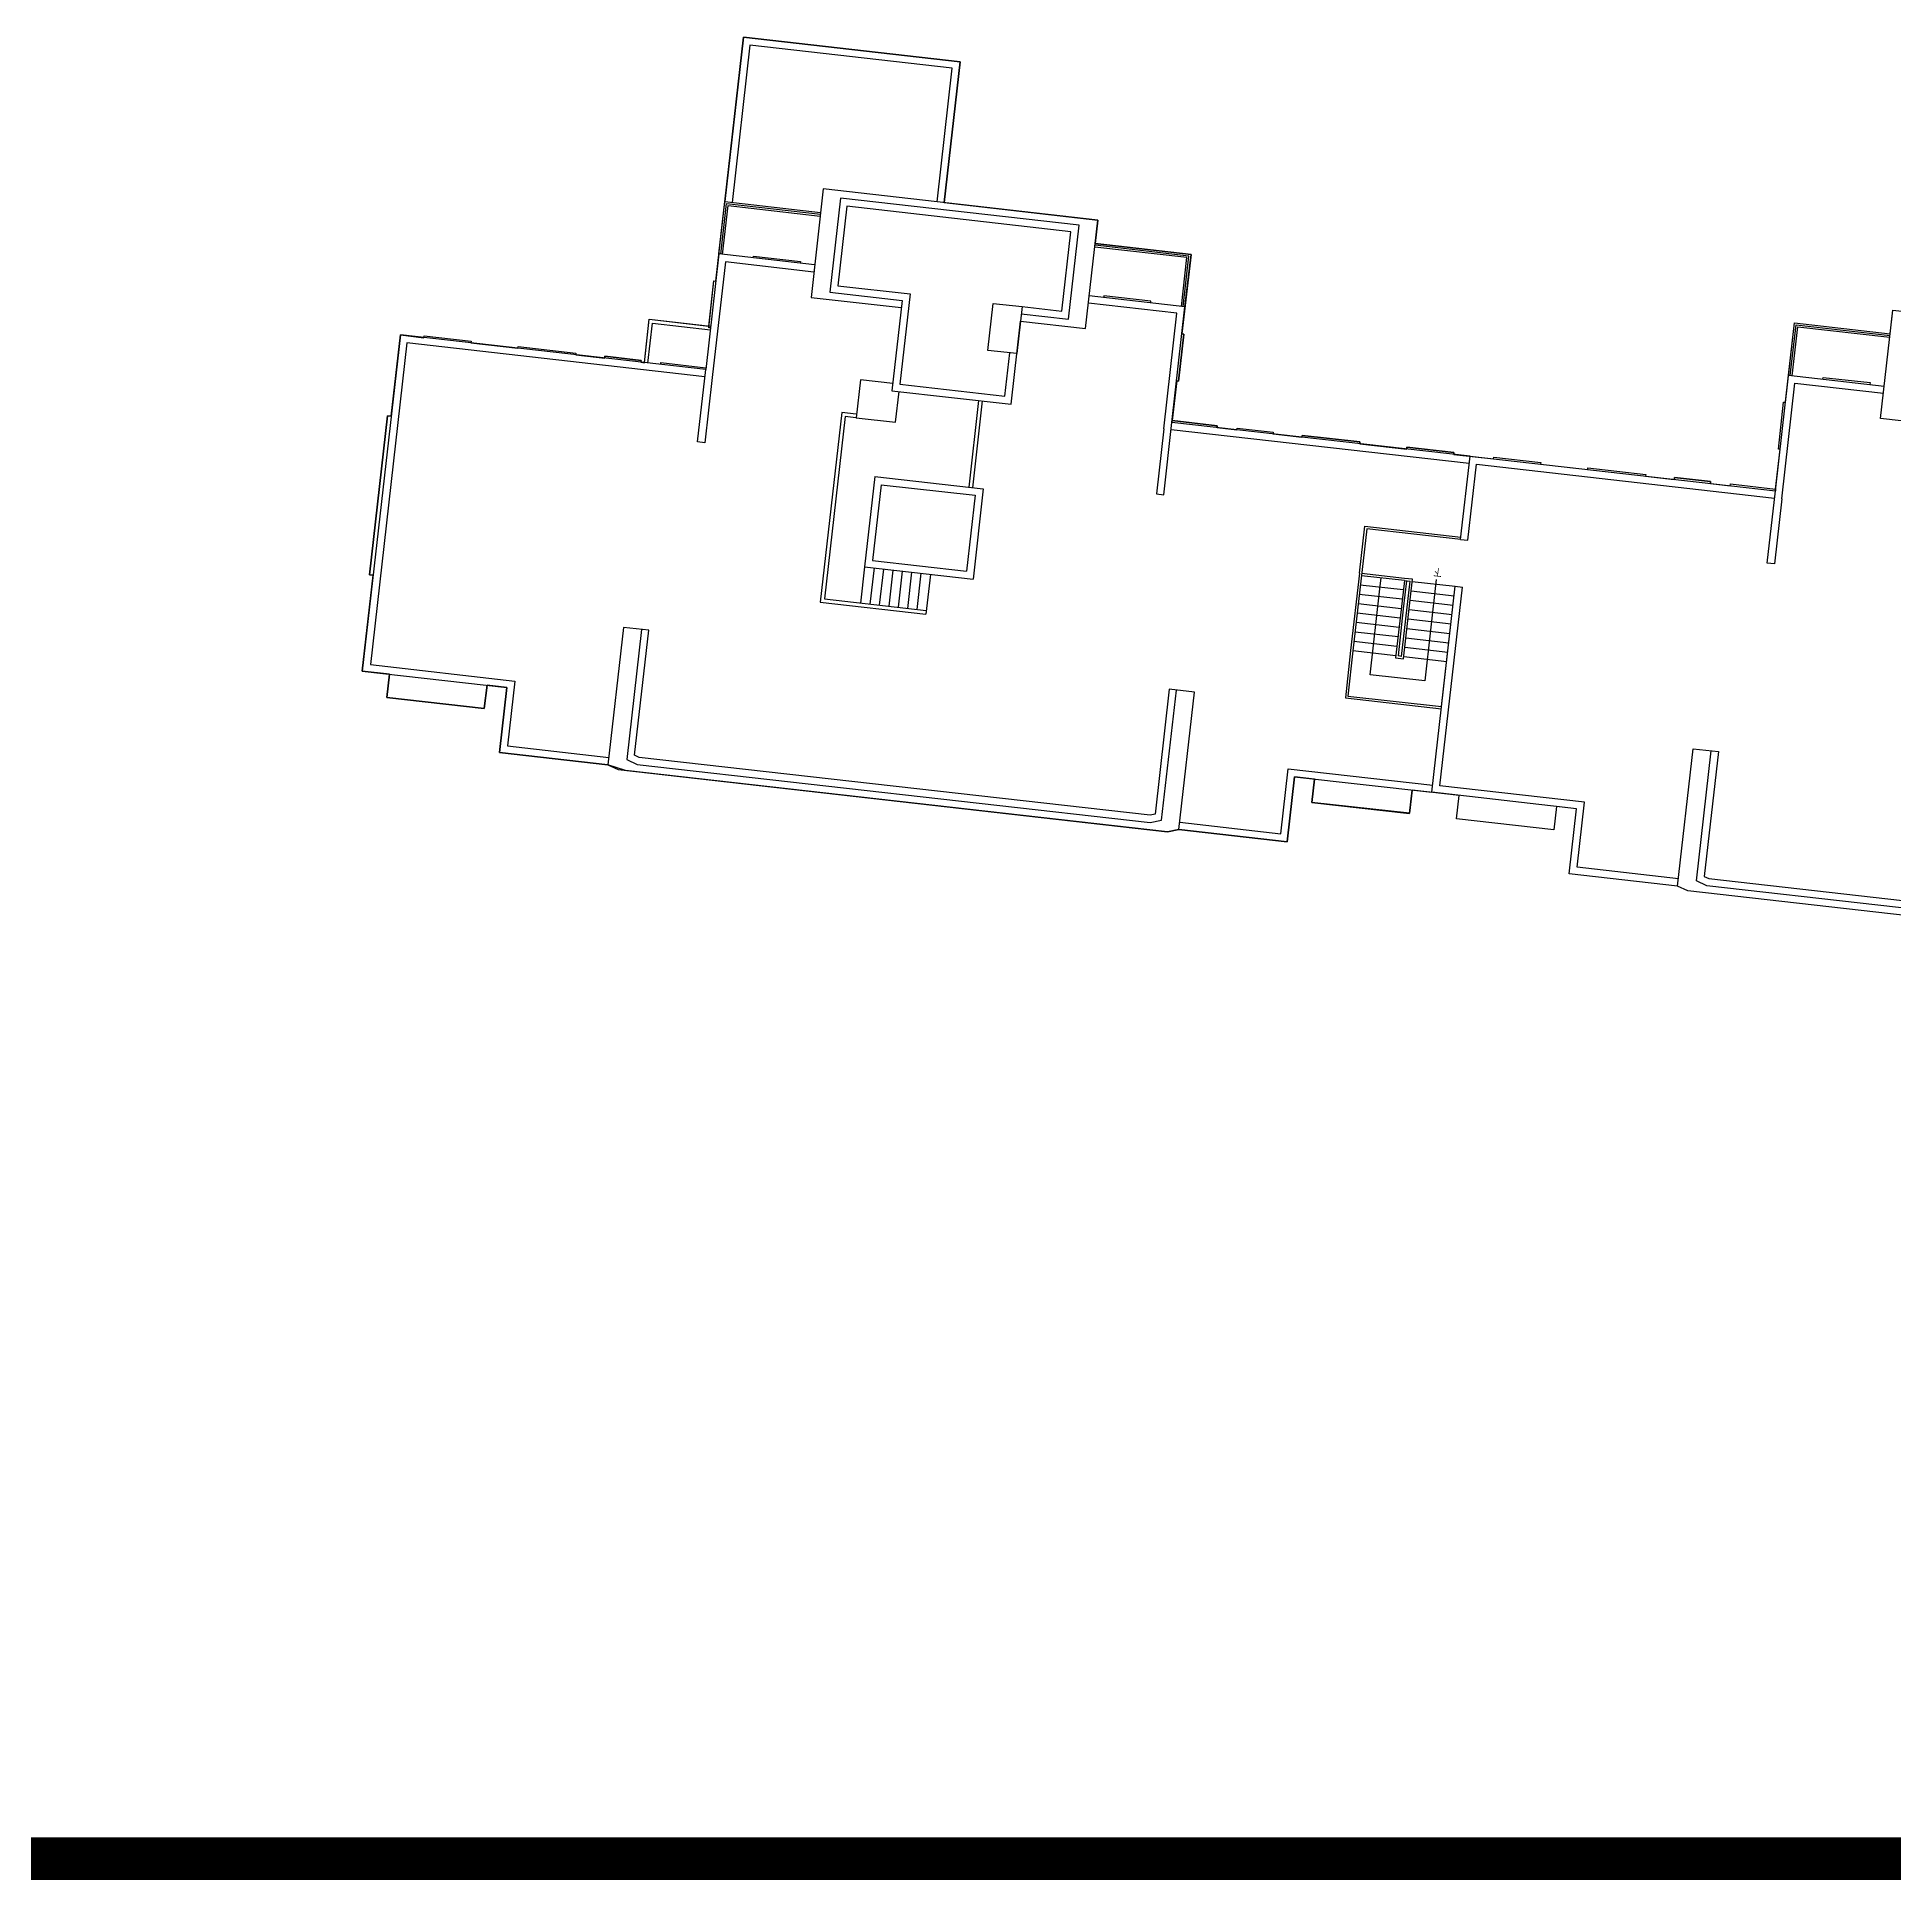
# Model space of a CAD drawing. Extents: x -59851 to 653804, y -249523 to 437614.
# Drawn here: x 392020 to 394319, y 405012 to 407292 of the extents above; entities that cross this region are included whole.
import ezdxf
from ezdxf.enums import TextEntityAlignment as Align

# ---------------------------------------------------------------- set-up
doc = ezdxf.new("R2010")
doc.units = 0
doc.header["$LTSCALE"] = 1000
doc.header["$MEASUREMENT"] = 0
for name, color, linetype in [('1#内审修改版_1_1_2236$0$LABEL_PM', 7, 'Continuous'), ('LABEL_FIXBOX_PM', 7, 'Continuous'), ('LABEL_TXT_PM', 1, 'Continuous')]:
    doc.layers.add(name, color=color, linetype=linetype)
doc.styles.add('2015G34小桃园地块总图20160503$0$16.04.01 1#2#更新屋顶平面_t3$0$HB-NORM-35M', font='', dxfattribs={"width": 0.8})
doc.styles.add('LABEL_TXT_PM', font='pm_njadri_romans1.shx', dxfattribs={"width": 0.7, "bigfont": 'pm_njadri_hztxt.shx'})
doc.styles.get('2015G34小桃园地块总图20160503$0$16.04.01 1#2#更新屋顶平面_t3$0$HB-NORM-35M').set_extended_font_data('SimSun')

# ---------------------------------------------------------------- blocks, each defined once
blk = doc.blocks.new('PMSheet_A1_20150113_5-3892016032414355901')
at = {"layer": 'LABEL_FIXBOX_PM', "const_width": 0.35}
blk.add_lwpolyline([(751, 377), (831, 377)], dxfattribs=at)
at = {"layer": 'LABEL_TXT_PM', "style": 'LABEL_TXT_PM'}
for tag, height, width, p in [('修改图应说明理由', 4.5, 0.7, (788.353, 468.8)), ('出图章签名', 4.5, 0.7, (759.458, 338.088)), ('建设单位_U01', 4.5, 0.7, (800.9, 212.141)), ('建设单位', 4.5, 0.7, (800.9, 210.197)), ('建设单位_D01', 4.5, 0.7, (800.9, 207.403)), ('项目名称_U01', 4.5, 0.7, (800.9, 200.423)), ('项目名称', 4.5, 0.7, (800.9, 198.194)), ('项目名称_D01', 4.5, 0.7, (800.9, 195.297)), ('设计编号', 4.5, 0.6, (780.758, 187.897)), ('分项号', 4.5, 0.6, (820.258, 187.997)), ('项目经理签名', 4.5, 0.7, (810.177, 172.265)), ('项目经理', 4.5, 0.7, (780.258, 171.997)), ('审定签名', 4.5, 0.7, (810.177, 164.165)), ('审定', 4.5, 0.7, (780.258, 163.897)), ('审核签名', 4.5, 0.7, (810.177, 156.265)), ('审核', 4.5, 0.7, (780.258, 155.997)), ('项目负责签名', 4.5, 0.7, (810.177, 148.265)), ('项目负责', 4.5, 0.7, (780.258, 147.997)), ('专业负责签名', 4.5, 0.7, (810.177, 140.265)), ('专业负责', 4.5, 0.7, (780.258, 139.997)), ('校对签名', 4.5, 0.7, (810.177, 132.165)), ('校对', 4.5, 0.7, (780.258, 131.897)), ('设计签名', 4.5, 0.7, (810.177, 124.265)), ('设计', 4.5, 0.7, (780.258, 123.997)), ('绘制签名', 4.5, 0.7, (810.177, 116.165)), ('绘制', 4.5, 0.7, (780.258, 115.897)), ('方案_01签名', 4.5, 0.7, (810.177, 96.165)), ('方案_01', 4.5, 0.7, (780.258, 95.897)), ('方案_02签名', 4.5, 0.7, (810.177, 88.165)), ('方案_02', 4.5, 0.7, (780.258, 87.897)), ('方案_03签名', 4.5, 0.7, (810.205, 80.165)), ('方案_03', 4.5, 0.7, (780.286, 79.897)), ('方案_04签名', 4.5, 0.7, (810.177, 72.165)), ('方案_04', 4.5, 0.7, (780.258, 71.897)), ('图名_U02', 4.5, 0.7, (790.5, 60.2)), ('图名_U01', 4.5, 0.7, (790.5, 54.2)), ('图名', 4.5, 0.7, (790.5, 47.955)), ('图名_D01', 4.5, 0.7, (790.5, 42.4)), ('图名_D02', 4.5, 0.7, (790.5, 37)), ('图档号', 3.5, 0.7, (781.1, 20.953)), ('日期', 3.5, 0.7, (801.067, 20.953)), ('版本号', 3.5, 0.7, (820.267, 20.953)), ('图号', 3.5, 0.7, (760.967, 20.953))]:
    blk.add_attdef(tag, text='', height=height, dxfattribs=dict(at, width=width)).set_placement(p, align=Align.CENTER)
blk = doc.blocks.new('1#内审修改版_1_1_2236$0$A$C00DD019C')
at = {"extrusion": (0.000361065, 0.001473, 0.999999)}
for p, q in [((3968.8, 1496.7, -0.2), (3959, 1410, -0.1)), ((3724.7, 1436.5, 0), (3729, 1474.7, -0.1)), ((4073.5, 1397, -0.1), (4082.6, 1476.8, -0.2)), ((3928.7, 1420.4, -0.1), (3924.6, 1384, 0)), ((3959.8, 1416.9, -0.1), (3928.7, 1420.4, -0.1)), ((3959, 1410, -0.1), (4073.5, 1397, -0.1)), ((3962.6, 1379.7, 0), (3965.9, 1409.2, -0.1)), ((4042.3, 1400.5, -0.1), (4032.8, 1317.2, 0)), ((4045.7, 1400.1, -0.1), (4036.3, 1316.8, 0)), ((3910.9, 1389.1, 0), (3890.2, 1206.8, 0.2)), ((3914, 1385.2, 0), (3894.1, 1209.9, 0.2)), ((3924.8, 1387.5, 0), (3910.9, 1389.1, 0)), ((3924.4, 1384, 0), (3914, 1385.2, 0)), ((3924.6, 1384, 0), (3962.6, 1379.7, 0)), ((3942.6, 1327.5, 0.1), (3932.7, 1240.7, 0.2)), ((3942.6, 1327.5, 0.1), (4046.7, 1315.7, 0)), ((3948.7, 1319.7, 0.1), (3940.5, 1246.9, 0.2)), ((3948.7, 1319.7, 0.1), (4039, 1309.5, 0)), ((4039, 1309.5, 0), (4030.7, 1236.6, 0.2)), ((4046.7, 1315.7, 0), (4036.9, 1228.9, 0.2)), ((4408.1, 1234.6, 0), (4413.2, 1279.7, 0)), ((4413.2, 1279.7, 0), (4505.5, 1269.3, -0.1)), ((4505.2, 1267.2, -0.1), (4512.2, 1266.4, -0.1)), ((3932.7, 1240.7, 0.2), (3928.8, 1206, 0.2)), ((3932.7, 1240.7, 0.2), (4036.9, 1228.9, 0.2)), ((3941.8, 1239.7, 0.2), (3937.8, 1205, 0.2)), ((3940.5, 1246.9, 0.2), (4030.7, 1236.6, 0.2)), ((3950.8, 1238.7, 0.2), (3946.9, 1203.9, 0.2)), ((3959.8, 1237.6, 0.2), (3955.9, 1202.9, 0.2)), ((3968.8, 1236.6, 0.2), (3964.9, 1201.9, 0.2)), ((3977.9, 1235.6, 0.2), (3973.9, 1200.9, 0.2)), ((3986.9, 1234.6, 0.2), (3983, 1199.9, 0.2)), ((3995.9, 1233.5, 0.2), (3991.6, 1195.4, 0.2)), ((4451.2, 1227.6, 0), (4409.9, 1232.3, 0)), ((4451.4, 1229.7, 0), (4410.1, 1234.4, 0)), ((4449.2, 1209.6, 0), (4407.9, 1214.2, 0)), ((4450.2, 1218.6, 0), (4408.9, 1223.3, 0)), ((4451.2, 1227.6, 0), (4448.1, 1199.8, 0.1)), ((4448.6, 1154.8, 0.1), (4456.8, 1227, 0)), ((4453.3, 1227.4, 0), (4450.2, 1200.3, 0.1)), ((4450.4, 1152.5, 0.1), (4459.1, 1228.8, 0)), ((4451.2, 1227.6, 0), (4456.8, 1227, 0)), ((4459.1, 1228.8, 0), (4451.4, 1229.7, 0)), ((4457.8, 1217.7, 0), (4499.1, 1213, 0)), ((4458.8, 1226.7, 0), (4500.1, 1222.1, 0)), ((4500.1, 1222.1, 0), (4507.1, 1221.3, 0)), ((3890.2, 1206.8, 0.2), (3991.6, 1195.4, 0.2)), ((3894.1, 1209.9, 0.2), (3992, 1198.8, 0.2)), ((4447.1, 1191.5, 0.1), (4405.8, 1196.2, 0.1)), ((4448.1, 1200.5, 0.1), (4406.8, 1205.2, 0.1)), ((4448.1, 1199.8, 0.1), (4442.8, 1153.3, 0.1)), ((4450.2, 1200.3, 0.1), (4445.1, 1155.2, 0.1)), ((4455.8, 1199.7, 0.1), (4497.1, 1195, 0)), ((4456.8, 1208.7, 0), (4498.1, 1204, 0)), ((4445.1, 1173.5, 0.1), (4403.8, 1178.2, 0.1)), ((4446.1, 1182.5, 0.1), (4404.8, 1187.2, 0.1)), ((4453.7, 1181.6, 0.1), (4495, 1176.9, 0.1)), ((4454.7, 1190.7, 0.1), (4496, 1186, 0.1)), ((4443, 1155.4, 0.1), (4401.7, 1160.1, 0.1)), ((4444, 1164.4, 0.1), (4402.7, 1169.1, 0.1)), ((4451.7, 1163.6, 0.1), (4493, 1158.9, 0.1)), ((4452.7, 1172.6, 0.1), (4494, 1167.9, 0.1)), ((4442.8, 1153.3, 0.1), (4450.4, 1152.5, 0.1)), ((4448.6, 1154.8, 0.1), (4445.1, 1155.2, 0.1)), ((4450.7, 1154.6, 0.1), (4492, 1149.9, 0.1))]:
    blk.add_line(p, q, dxfattribs=at)
at = {"color": 0}
blk.add_line((9314.7, 0), (0, 0), dxfattribs=at)
at = {"elevation": 0.5}
blk.add_lwpolyline([(5251.1, 869.7), (4723.6, 929.6), (4713.6, 934.2), (4609.4, 946), (4616.5, 1008.5), (4597.4, 1010.7), (4594.9, 988.1), (4501.2, 998.7), (4503.7, 1021.3), (4458.6, 1026.4), (4456.1, 1004.1), (4362.3, 1014.5), (4364.9, 1037), (4345.8, 1039.2), (4338.7, 976.7), (4234.6, 988.5), (4223.8, 986.2), (3703.2, 1045.3), (3686.2, 1050.7), (3582.1, 1062.5), (3589.2, 1125), (3570.1, 1127.1), (3567.5, 1104.6), (3473.8, 1115.2), (3476.4, 1137.8), (3450.3, 1140.7), (3460.8, 1232.7), (3457.3, 1233.1), (3474.6, 1385.8), (3478.1, 1385.4), (3486.9, 1463.5), (3509.5, 1460.9), (3509.7, 1462.7), (3554.8, 1457.6), (3554.6, 1455.8), (3599.7, 1450.7), (3599.9, 1452.4), (3655.5, 1446.1), (3655.3, 1444.4), (3683.1, 1441.3), (3683.3, 1443), (3718, 1439.1), (3717.8, 1437.3), (3721.2, 1436.9), (3725.9, 1478.6), (3783.2, 1472.1), (3788.1, 1515.5), (3789.8, 1515.3), (3816.4, 1749.6), (4024.7, 1725.9), (4009.3, 1590.6), (4156.8, 1573.9), (4154.3, 1551.3), (4246.3, 1540.9), (4237.6, 1464.5), (4239.3, 1464.3), (4234.2, 1419.2), (4232.5, 1419.4), (4228.2, 1381.2), (4271.5, 1376.3), (4271.3, 1374.6), (4290.4, 1372.4), (4290.6, 1374.1), (4325.3, 1370.2), (4325.1, 1368.5), (4352.7, 1365.3), (4352.9, 1367.1), (4408.5, 1360.8), (4408.3, 1359), (4453.5, 1353.9), (4453.7, 1355.6), (4498.8, 1350.5), (4498.6, 1348.8), (4536.9, 1344.5), (4537.1, 1346.2), (4582.2, 1341.1), (4582, 1339.3), (4627.3, 1334.2), (4627.5, 1335.9), (4683, 1329.6), (4682.8, 1327.9), (4710.4, 1324.8), (4710.6, 1326.5), (4745.3, 1322.6), (4745.1, 1320.8), (4764.2, 1318.7), (4764.4, 1320.4), (4807.8, 1315.5), (4812.1, 1353.7), (4810.4, 1353.9), (4815.5, 1399), (4817.2, 1398.8), (4825.9, 1475.2), (4917.9, 1464.7), (4920.4, 1487.3), (5067.9, 1470.6)], dxfattribs=at)
at = {"extrusion": (0.000361065, 0.001473, 0.999999), "elevation": 3.4}
for points in [[(4009.3, 1590.6), (4024.7, 1725.9), (3816.4, 1749.6), (3798.5, 1591.6)], [(4002.4, 1591.4), (4016.9, 1719.8), (3822.6, 1741.8), (3805.5, 1590.8)], [(3792.8, 1541.3), (3798.5, 1591.6), (3890.5, 1581.2)], [(3794.6, 1541.1), (3800.1, 1589.7), (3890.3, 1579.5)], [(4082.6, 1476.8), (4145, 1469.7), (4156.8, 1573.9), (3893.1, 1603.8), (3881.3, 1499.6), (3968, 1489.8)], [(4083.3, 1483.8), (4128.5, 1478.6), (4138.7, 1568.9), (3909.6, 1594.9), (3899.4, 1504.6), (3968.8, 1496.7)], [(3796.3, 1540.9), (3801.6, 1587.8), (3890.1, 1577.7)], [(4084.1, 1490.7), (4122.3, 1486.4), (4131, 1562.7), (3915.8, 1587.1), (3907.1, 1510.8), (3976.5, 1502.9)], [(3884.8, 1530.9), (3792.8, 1541.3), (3780.2, 1430.2), (3486.9, 1463.5), (3450.3, 1140.7), (3589.2, 1125), (3582.1, 1062.5), (3686.2, 1050.7)], [(3825.8, 1537.6), (3826, 1539.3), (3871.1, 1534.2), (3870.9, 1532.5)], [(4237.1, 1490.9), (4242.4, 1537.8), (4153.9, 1547.8)], [(4238.8, 1490.7), (4244.3, 1539.3), (4154.1, 1549.6)], [(4240.5, 1490.5), (4246.3, 1540.9), (4154.3, 1551.3)], [(3884, 1523.9), (3799, 1533.6), (3786.4, 1422.5)], [(3784.7, 1470.2), (3783, 1470.4), (3788.1, 1515.5), (3789.8, 1515.3)], [(3976.5, 1502.9), (3966.7, 1416.1)], [(4514.3, 1347), (4228, 1379.5), (4240.5, 1490.5), (4148.6, 1501)], [(4207.6, 1494.3), (4207.8, 1496), (4162.7, 1501.1), (4162.5, 1499.4)], [(4220.2, 1373.3), (4220.2, 1373.3), (4232.8, 1484.4), (4147.8, 1494)], [(4971.1, 1376.1), (4908.6, 1383.2), (4920.4, 1487.3), (5184.2, 1457.4), (5172.4, 1353.2), (5085.6, 1363.1)], [(3721.2, 1436.9), (3725.9, 1478.6), (3784.9, 1471.9)], [(3724.7, 1436.5), (3729, 1474.7), (3784.6, 1468.4)], [(4232.5, 1419.4), (4234.2, 1419.2), (4239.3, 1464.3), (4237.6, 1464.5)], [(4820.2, 1424.8), (4825.9, 1475.1), (4917.9, 1464.7)], [(4821.9, 1424.6), (4827.4, 1473.2), (4917.7, 1463)], [(4823.6, 1424.4), (4829, 1471.3), (4917.5, 1461.3)], [(3779.4, 1423.3), (3493.1, 1455.8), (3458.1, 1146.9), (3596.9, 1131.1), (3589.8, 1068.7), (3687, 1057.6)], [(3509.5, 1460.9), (3509.7, 1462.7), (3554.8, 1457.6), (3554.6, 1455.8)], [(3599.7, 1450.7), (3599.9, 1452.4), (3655.5, 1446.1), (3655.3, 1444.4)], [(3966.7, 1416.1), (4067.4, 1404.7), (4072.1, 1446.4)], [(3717.8, 1437.3), (3718, 1439.1), (3683.3, 1443), (3683.1, 1441.3)], [(3736.9, 1435.2), (3737.1, 1436.9), (3780.4, 1432), (3780.2, 1430.2)], [(3786.4, 1422.5), (3779.3, 1360), (3772.4, 1360.8), (3780.2, 1430.2)], [(4505.2, 1267.2), (4514.3, 1347), (4807.6, 1313.8), (4820.2, 1424.8), (4912.1, 1414.4)], [(4813.7, 1306), (4813.7, 1306), (4826.3, 1417.1), (4911.4, 1407.5)], [(4853.1, 1421.1), (4853.3, 1422.8), (4898.5, 1417.7), (4898.3, 1416)], [(4812.1, 1353.7), (4810.4, 1353.9), (4815.5, 1399), (4817.2, 1398.8)], [(3478.1, 1385.4), (3474.6, 1385.8), (3457.3, 1233.1), (3460.8, 1232.7)], [(4220.2, 1373.3), (4213.1, 1310.8), (4220.1, 1310.1), (4228, 1379.5)], [(4271.3, 1374.6), (4271.5, 1376.3), (4228.2, 1381.2), (4228, 1379.5)], [(4290.4, 1372.4), (4290.6, 1374.1), (4325.3, 1370.2), (4325.1, 1368.5)], [(4513.5, 1340.1), (4227.2, 1372.5)], [(4408.3, 1359), (4408.5, 1360.8), (4352.9, 1367.1), (4352.7, 1365.3)], [(4498.6, 1348.8), (4498.8, 1350.5), (4453.7, 1355.6), (4453.5, 1353.9)], [(4512.2, 1266.4), (4520.4, 1339.3), (4806.8, 1306.8)], [(4536.9, 1344.5), (4537.1, 1346.2), (4582.2, 1341.1), (4582, 1339.3)], [(4627.3, 1334.2), (4627.5, 1335.9), (4683, 1329.6), (4682.8, 1327.9)], [(4745.1, 1320.8), (4745.3, 1322.6), (4710.6, 1326.5), (4710.4, 1324.8)], [(4764.2, 1318.7), (4764.4, 1320.4), (4807.8, 1315.5), (4807.6, 1313.8)], [(4813.7, 1306), (4806.6, 1243.6), (4799.7, 1244.3), (4807.6, 1313.8)], [(4505.3, 1267.2), (4415, 1277.4), (4401.7, 1160.1), (4396.8, 1116.7), (4487, 1106.5), (4500.1, 1222.1)], [(4408.1, 1234.6), (4399.6, 1160.3), (4394.5, 1114.9), (4486.8, 1104.4)], [(4481.7, 1228.7), (4470.7, 1131.2), (4418.3, 1137.1), (4427.6, 1219.7), (4428.8, 1230.1)], [(4713.6, 934.2), (4609.4, 946), (4616.5, 1008.5), (4477.7, 1024.2), (4500.1, 1222.1)], [(4714.4, 941.1), (4617.2, 952.2), (4624.3, 1014.6), (4485.4, 1030.4), (4507.1, 1221.3)], [(3718.5, 1180.6), (3704.4, 1055.7), (3714.4, 1051), (4207.2, 995.1), (4218, 997.4), (4232.2, 1122.4)], [(3476.4, 1137.8), (3473.8, 1115.2), (3567.5, 1104.6), (3570.1, 1127.1)], [(5259.6, 1005.9), (5245.4, 880.9), (5234.6, 878.6), (4741.7, 934.5), (4731.7, 939.2), (4745.9, 1064.1)], [(4234.6, 988.5), (4338.7, 976.7), (4345.8, 1039.2), (4477.7, 1024.2)], [(4235.4, 995.5), (4332.6, 984.4), (4339.7, 1046.9), (4478.5, 1031.2)], [(4364.9, 1037), (4362.3, 1014.5), (4456, 1003.8), (4458.6, 1026.4)], [(4597.4, 1010.7), (4594.9, 988.1), (4501.2, 998.7), (4503.7, 1021.3)]]:
    blk.add_lwpolyline(points, dxfattribs=at)
for points in [[(4079, 1445.6), (4051.2, 1448.7), (4056.4, 1493.8), (4084.1, 1490.7)], [(3701.2, 1182.6), (3686.2, 1050.7), (3696.2, 1046), (4223.8, 986.2), (4234.6, 988.5), (4249.6, 1120.4), (4225.3, 1123.2), (4211.7, 1003.2), (4206.9, 1002.2), (3716.3, 1057.8), (3711.9, 1059.9), (3725.5, 1179.8)], [(5276.9, 1003.9), (5262, 872), (5251.1, 869.7), (4723.6, 929.6), (4713.6, 934.2), (4728.5, 1066.1), (4752.8, 1063.3), (4739.2, 943.4), (4743.6, 941.3), (5234.2, 885.7), (5239, 886.7), (5252.6, 1006.7)]]:
    blk.add_lwpolyline(points, close=True, dxfattribs=at)
at = {"extrusion": (0.000361065, 0.001473, 0.999999), "style": '2015G34小桃园地块总图20160503$0$16.04.01 1#2#更新屋顶平面_t3$0$HB-NORM-35M', "width": 0.8}
blk.add_text('下', height=6.99, rotation=173.5313, dxfattribs=at).set_placement((4487.6, 1238.5, 3.4))

msp = doc.modelspace()

# ---------------------------------------------------------------- block references
at = {"xscale": 150, "yscale": 150, "zscale": 150}
msp.add_blockref('PMSheet_A1_20150113_5-3892016032414355901', (275327.5, 348488), dxfattribs=at)
at = {"layer": '1#内审修改版_1_1_2236$0$LABEL_PM', "xscale": 1.288282158900984, "yscale": 1.288282158900984, "zscale": 1.288282158900984}
msp.add_blockref('1#内审修改版_1_1_2236$0$A$C00DD019C', (387977.5, 405038), dxfattribs=at)

doc.saveas('drawing.dxf')
